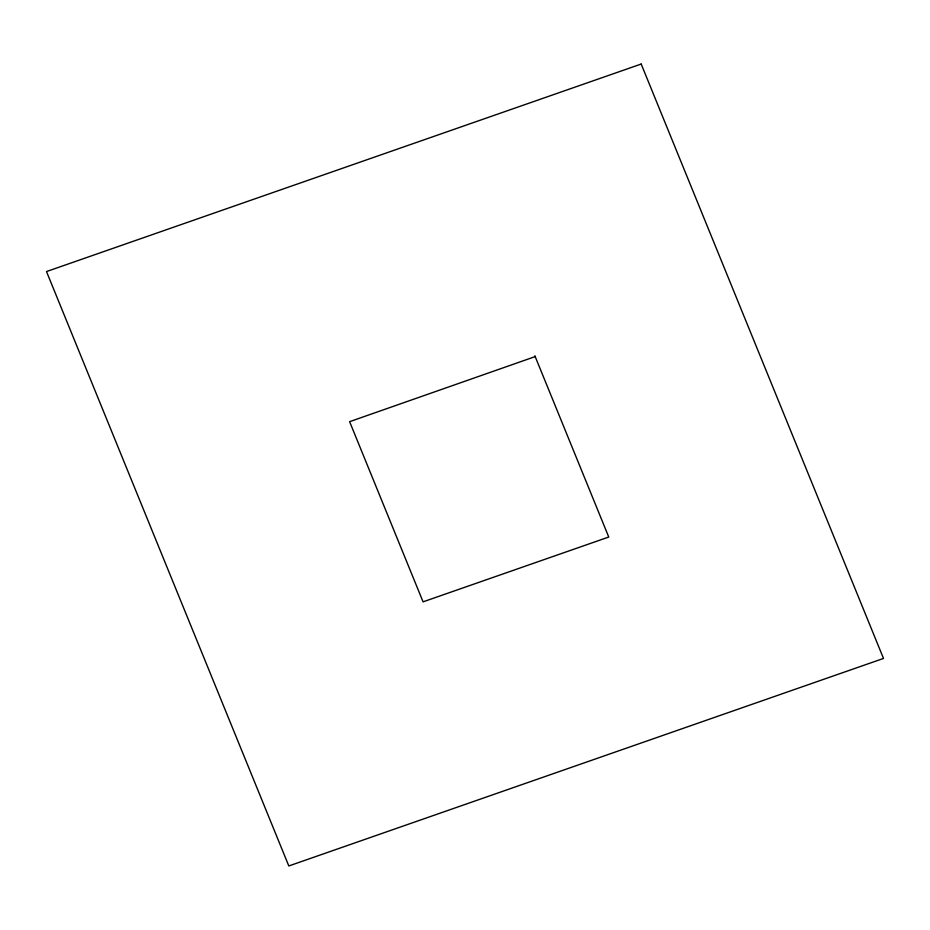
<?xml version="1.0" encoding="UTF-8"?>
<svg xmlns="http://www.w3.org/2000/svg" width="930" height="930" viewBox="0 0 930 930"><rect width="100%" height="100%" fill="white"/><g stroke="black" fill="none" stroke-linecap="round" stroke-linejoin="round"><path stroke-width="1.4" d="M535.424 356.516L349.622 421.674L423.069 601.838L608.755 537.04L534.866 355.795M641.188 64.042L46.5 271.56L288.812 865.958L883.5 658.44L641.188 64.042"/></g></svg>
